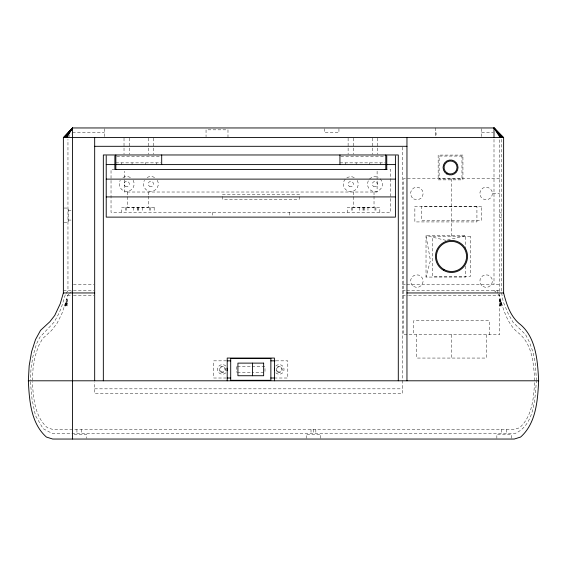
<?xml version="1.0" encoding="UTF-8"?>
<svg xmlns="http://www.w3.org/2000/svg" width="567" height="567" viewBox="0 0 567 567"><rect width="100%" height="100%" fill="white"/><g stroke="black" fill="none" stroke-linecap="round" stroke-linejoin="round"><path stroke-width="0.43" stroke-dasharray="2.83 2.13" d="M65.68 306.095L65.8 301.963L67.402 295.62L69.117 293.94M67.189 301.963L66.878 299.142L67.034 306.095L67.289 298.972L66.474 299.305L67.034 306.095L65.8 301.963L61.846 313.742L56.998 323.41L51.441 330.582L42.546 338.69L38.329 346.416L35.097 356.487L33.07 368.21L32.418 379.961M499.811 301.963L499.711 298.972L500.526 299.305L499.966 306.095L500.122 299.142L499.966 306.095L501.2 301.963L499.598 295.62L497.847 293.975M500.682 306.095L501.2 301.963C504.658 313.686 509.18 326.45 519.549 333.828C532.576 345.381 533.816 364.524 534.624 380.797C533.816 397.077 532.576 416.221 519.549 427.766L514.29 429.425L73.426 429.425M65.155 306.095L65.8 301.963L66.318 306.095M64.787 306.095L65.8 301.963M65.262 294.783L61.42 307.463L58.94 313.416L54.134 322.106L39.86 337.252L36.472 344.013L33.006 356.069L31.065 367.962L30.37 380.237M465.762 266.079L465.762 277.065L426.023 277.065L430.417 260.515L426.023 235.674L465.762 235.674L465.762 249.36M66.162 293.387L67.962 290.587L67.962 139.347M67.962 137.575L71.399 133.968M69.684 293.38L71.399 291.707M447.547 239.954L465.762 235.674M72.541 132.77L104.293 132.77M481.638 132.77L493.12 132.77M116.724 156.705L160.808 156.705M340.817 156.705L384.908 156.705M115.845 162.857L160.808 162.857M339.938 162.857L384.908 162.857M114.881 169.405L111.033 169.405L111.033 212.313L390.599 212.313L390.599 169.405L387.516 169.405M499.619 178.754L403.399 178.754L403.399 334.778L499.619 334.778L499.598 137.575M492.425 193.475A6.28 6.28 0 0 1 483.006 198.918A6.28 6.28 0 0 1 483.006 188.038A6.28 6.28 0 0 1 492.425 193.475L499.619 193.475M222.427 194.417L299.404 194.417L299.404 199.23L222.427 199.23L222.427 196.026M154.203 207.508L121.792 207.508L121.792 212.313M64.177 208.046L68.189 208.046L68.189 222.484L64.177 222.484M68.189 210.456L72.541 210.456M499.598 212.859L501.611 212.859M499.598 217.671L501.611 217.671M68.189 220.074L72.541 220.074M73.426 284.308L93.789 284.308M402.435 284.308L406.199 284.308M406.957 284.308L499.598 284.308M73.426 290.354L93.789 290.354M402.435 290.354L405.958 290.354M406.837 290.354L499.598 290.354M63.376 290.587L71.782 290.587M67.402 295.62L71.683 295.62M73.426 295.62L93.789 295.62M402.435 295.62L407.737 295.62M408.616 295.62L499.598 295.62M226.474 360.839L213.773 360.839L213.773 378.012L226.474 378.012M275.945 360.839L287.795 360.839L287.795 378.012L275.945 378.012M237.438 366.587L251.216 366.587M252.074 366.587L264.987 366.587L264.987 372.264L252.074 372.264M237.438 372.264L251.216 372.264M94.675 388.834L402.435 388.834M72.541 429.425L52.71 429.425L47.451 427.766C34.637 416.433 33.226 397.665 32.418 381.634M74.234 434.23L86.553 434.23L86.553 438.241M435.449 132.77L436.087 132.834L436.087 137.575M445.889 240.344L426.023 235.674L426.023 277.065M493.999 290.354L495.927 292.168L495.927 290.354M501.32 306.095L501.2 301.963L502.213 306.095M501.611 292.955L503.241 301.8L508.287 313.898L513.163 322.467L525.51 334.502L529.479 342.22L532.767 351.434L535.241 362.526L536.417 379.798M501.2 301.963L501.845 306.095M30.37 381.825L32.078 399.494L35.43 415.476L43.057 428.638L52.355 433.521L515.013 433.521C534.553 425.002 534.929 398.856 536.417 380.634M511.278 438.241L511.278 434.23L496.848 434.23L496.848 438.241M506.466 429.425L506.466 434.23M501.653 429.425L501.653 434.23M501.611 139.34L501.611 292.069M497.847 290.354L497.847 293.252M493.999 139.347L493.999 284.308M489.413 334.778L489.413 320.773L413.598 320.773L413.598 334.778M486.337 334.778L486.337 358.06L416.674 358.06L416.674 334.778M481.638 128.759L481.638 137.575M451.509 178.754L451.509 236.489M451.509 334.778L451.509 358.06M435.449 127.958L435.449 137.575M402.435 147.193L402.435 379.961M402.435 380.414L402.435 393.64L94.675 393.64L94.675 382.179M380.351 162.857L380.351 164.593M379.84 212.313L379.798 207.508L347.429 207.508L347.465 212.313M377.608 138.128L377.608 154.125M377.105 171.234L377.105 192.015L124.527 192.015L124.527 171.234M375.914 207.508L375.914 212.313M374.985 207.508L374.985 212.313M374.022 192.015L374.022 195.438M374.022 196.288L374.022 207.409L353.241 207.409L353.241 196.288M372.313 138.128L372.313 154.125M369.571 162.857L369.571 164.593M367.962 207.508L367.962 212.313M364.262 207.508L364.262 212.313M363.631 207.508L363.631 212.313M363.008 207.508L363.008 212.313M359.308 207.508L359.308 212.313M356.154 162.857L356.154 164.593M353.411 138.128L353.411 154.125M353.241 192.015L353.241 195.438M352.277 207.508L352.277 212.313M351.356 207.508L351.356 212.313M348.117 138.128L348.117 154.125M345.374 162.857L345.374 164.593M338.938 128.759L338.938 132.77L324.501 132.77L324.501 128.759M320.638 438.241L320.638 434.23L306.208 434.23L306.208 438.241M315.833 429.425L315.833 434.23M313.423 429.425L313.423 434.23M311.021 429.425L311.021 434.23M289.305 212.313L289.305 217.126M236.581 366.587L236.581 372.264M227.984 137.575L227.984 129.829L206.048 129.829L206.048 136.718M212.327 212.313L212.327 217.126M156.251 162.857L156.251 164.593M154.16 207.508L154.203 212.313M153.515 138.128L153.515 154.125M150.276 207.508L150.276 212.313M149.348 207.508L149.348 212.313M148.391 192.015L148.391 195.438M148.391 196.288L148.391 207.409L127.603 207.409L127.603 196.288M148.221 138.128L148.221 154.125M145.478 162.857L145.478 164.593M142.324 207.508L142.324 212.313M138.624 207.508L138.624 212.313M137.994 207.508L137.994 212.313M137.37 207.508L137.37 212.313M133.67 207.508L133.67 212.313M132.054 162.857L132.054 164.593M129.311 138.128L129.311 154.125M127.603 192.015L127.603 195.438M126.639 207.508L126.639 212.313M125.718 207.508L125.718 212.313M124.024 138.128L124.024 154.125M121.281 162.857L121.281 164.593M104.293 128.759L104.293 137.575M81.74 429.425L81.74 434.23M76.928 429.425L76.928 434.23M225.808 372.831A4.812 4.812 0 0 1 219.004 372.831A4.812 4.812 0 0 1 219.004 366.027A4.812 4.812 0 0 1 225.808 366.027M275.824 366.027A4.812 4.812 0 0 1 282.628 366.027A4.812 4.812 0 0 1 282.628 372.831A4.812 4.812 0 0 1 275.824 372.831M380.237 178.867A7.456 7.456 0 0 1 377.516 191.15A7.456 7.456 0 0 1 367.536 183.495A7.456 7.456 0 0 1 378.692 177.684M357.224 180.412A7.456 7.456 0 0 1 352.057 191.49A7.456 7.456 0 0 1 343.418 182.85A7.456 7.456 0 0 1 354.488 177.684M133.125 180.249A7.456 7.456 0 0 1 126.668 191.433A7.456 7.456 0 0 1 120.211 180.249M122.94 177.521A7.456 7.456 0 0 1 131.941 178.704M157.321 180.249A7.456 7.456 0 0 1 150.865 191.433A7.456 7.456 0 0 1 144.408 180.249M147.136 177.521A7.456 7.456 0 0 1 154.593 177.521M462.934 155.089L438.156 155.089L438.156 179.867L462.934 179.867L462.934 155.089M461.97 156.053L439.12 156.053L439.12 178.903L461.97 178.903L461.97 156.053M476.925 206.296L414.86 206.296L414.86 221.931L476.925 221.931L476.925 206.296M481.574 206.608L421.437 206.608L421.437 220.322L481.574 220.322L481.574 206.608M470.412 236.489L432.6 236.489L432.6 276.42L470.412 276.42L470.412 236.489M277.901 371.718A2.644 2.644 0 0 0 281.87 369.429A2.644 2.644 0 0 0 277.901 367.132A2.644 2.644 0 0 0 277.901 371.718M221.08 371.718A2.644 2.644 0 0 0 225.049 369.429A2.644 2.644 0 0 0 221.08 367.132A2.644 2.644 0 0 0 221.08 371.718M220.861 372.051A3.033 3.033 0 0 0 225.404 369.429A3.033 3.033 0 0 0 220.861 366.799A3.033 3.033 0 0 0 220.861 372.051M277.681 372.051A3.033 3.033 0 0 0 282.224 369.429A3.033 3.033 0 0 0 277.681 366.799A3.033 3.033 0 0 0 277.681 372.051M413.726 198.918A6.28 6.28 0 0 0 423.145 193.475A6.28 6.28 0 0 0 413.726 188.038A6.28 6.28 0 0 0 413.726 198.918M413.726 286.519A6.28 6.28 0 0 0 423.145 281.083A6.28 6.28 0 0 0 413.726 275.647A6.28 6.28 0 0 0 413.726 286.519M483.006 286.519A6.28 6.28 0 0 0 492.425 281.083A6.28 6.28 0 0 0 483.006 275.647A6.28 6.28 0 0 0 483.006 286.519M349.442 186.437A2.644 2.644 0 0 0 353.411 184.14A2.644 2.644 0 0 0 349.442 181.851A2.644 2.644 0 0 0 349.442 186.437M373.639 186.437A2.644 2.644 0 0 0 377.608 184.14A2.644 2.644 0 0 0 373.639 181.851A2.644 2.644 0 0 0 373.639 186.437M149.546 186.274A2.644 2.644 0 0 0 153.515 183.977A2.644 2.644 0 0 0 149.546 181.688A2.644 2.644 0 0 0 149.546 186.274M125.342 186.274A2.644 2.644 0 0 0 129.311 183.977A2.644 2.644 0 0 0 125.342 181.688A2.644 2.644 0 0 0 125.342 186.274"/><path stroke-width="0.85" d="M28.35 380.797L29.179 365.722L31.617 351.675L35.487 339.612L40.533 330.355L49.889 321.702L54.744 315.436L60.222 303.756L63.376 292.955L63.376 137.575L72.541 127.958L493.999 127.958L503.624 137.575L503.624 292.955C506.395 303.898 510.116 315.543 518.833 323.254C536.155 336.422 537.601 360.775 538.65 380.797C537.679 400.295 536.198 423.23 520.591 437.058L514.29 439.042L52.71 439.042L46.409 437.058C30.802 423.23 29.321 400.295 28.35 380.797L538.65 380.797M66.871 137.575L72.541 127.958L72.541 439.042M65.85 137.575L72.541 127.958L63.653 137.575M64.929 137.575L72.541 127.958L64.184 137.575M63.376 137.575L503.624 137.575M94.675 146.307L406.957 146.307M106.22 164.593L395.412 164.593M384.979 169.405L386.751 169.405M106.22 179.122L395.412 179.122M106.22 196.919L395.412 196.919M63.376 292.955L94.675 292.955M406.957 292.955L503.624 292.955M227.317 360.839L230.705 360.839M270.863 360.839L275.094 360.839M227.317 378.012L230.705 378.012M270.863 378.012L275.094 378.012M503.347 137.575L493.999 127.958L493.999 137.575M502.816 137.575L493.999 127.958L500.129 137.575M502.071 137.575L493.999 127.958L501.15 137.575M406.957 137.575L406.957 380.797M398.296 380.797L398.296 154.968L103.336 154.968L103.336 380.797M395.412 155.854L395.412 217.126L106.22 217.126L106.22 155.854M386.751 155.854L386.751 169.498L114.881 169.498L114.881 155.854M385.787 154.968L385.787 169.498M339.938 154.968L339.938 164.593M274.414 380.797L274.414 358.053L227.211 358.053L227.211 380.797M252.435 363.121L252.435 375.73M161.694 154.968L161.694 164.593M115.845 154.968L115.845 169.498M94.675 137.575L94.675 380.797M227.048 368.181A4.812 4.812 0 0 1 227.048 370.669M274.577 370.669A4.812 4.812 0 0 1 274.577 368.181M270.863 358.535L230.705 358.535L230.705 380.315L270.863 380.315L270.863 358.535M263.648 363.121L237.92 363.121L237.92 375.73L263.648 375.73L263.648 363.121M443.493 270.324A16.018 16.018 0 0 0 467.527 256.454A16.018 16.018 0 0 0 443.493 242.577A16.018 16.018 0 0 0 443.493 270.324M446.803 173.956A7.484 7.484 0 0 0 458.023 167.478A7.484 7.484 0 0 0 446.803 161A7.484 7.484 0 0 0 446.803 173.956M443.975 269.495A15.061 15.061 0 0 0 466.563 256.454A15.061 15.061 0 0 0 443.975 243.413A15.061 15.061 0 0 0 443.975 269.495M447.285 173.126A6.52 6.52 0 0 0 457.066 167.478A6.52 6.52 0 0 0 447.285 161.836A6.52 6.52 0 0 0 447.285 173.126"/></g></svg>
